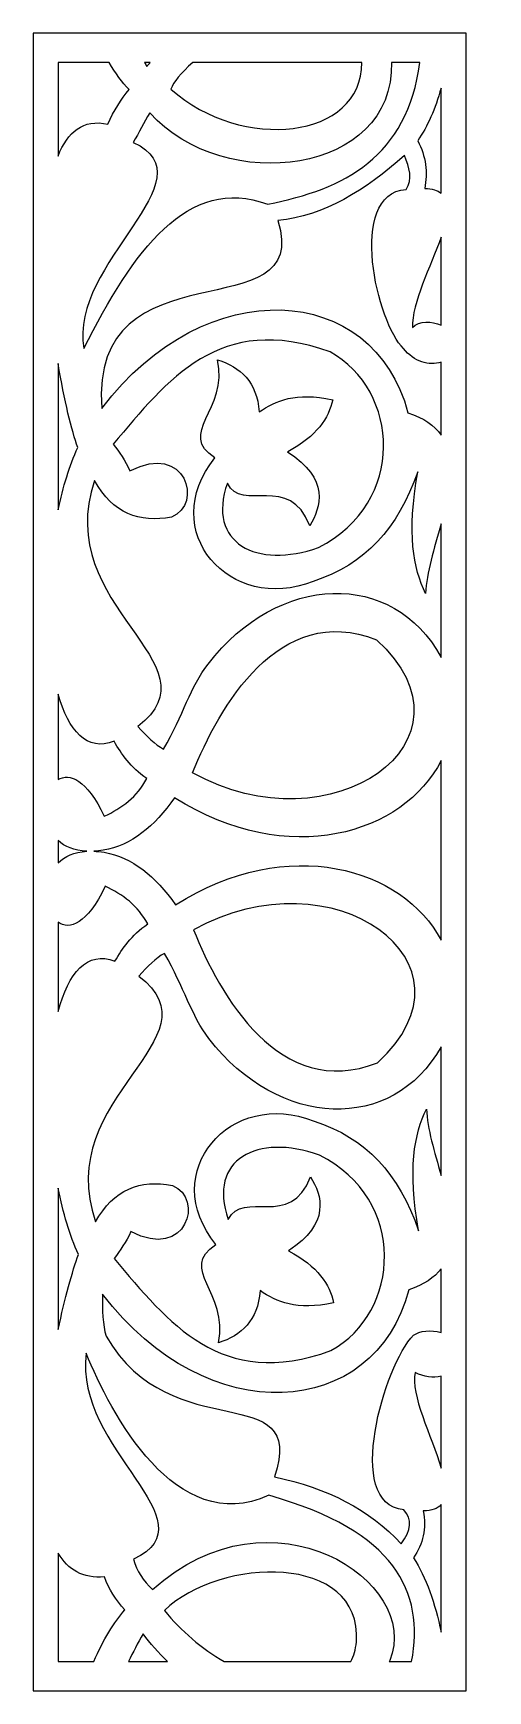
# Model space of a CAD drawing. Header units: centimetres. Extents: x 13 to 17.9, y -9 to 9.
import ezdxf

# ---------------------------------------------------------------- set-up
doc = ezdxf.new("R2010")
doc.units = ezdxf.units.CM
doc.header["$MEASUREMENT"] = 0
doc.layers.add('layer 1', color=7, linetype='Continuous')

msp = doc.modelspace()

# ---------------------------------------------------------------- linework, layer by layer
at = {"layer": 'layer 1', "color": 250}
for points, knots in [([(12.96652, 9.00077), (12.96652, 9.00077), (17.67022, 9.00077), (17.67022, 9.00077), (17.67022, 9.00077), (17.67022, 9.00077), (17.67022, -9.00021), (17.67022, -9.00021), (17.67022, -9.00021), (17.67022, -9.00021), (12.96652, -9.00021), (12.96652, -9.00021), (12.96652, -9.00021), (12.96652, -9.00021), (12.96652, 9.00077), (12.96652, 9.00077)], [0, 0, 0, 0, 0.2, 0.2, 0.2, 0.2, 0.4, 0.4, 0.4, 0.4, 0.6, 0.6, 0.6, 0.6, 1, 1, 1, 1]), ([(13.23804, 8.68338), (13.23804, 8.68338), (13.79185, 8.68338), (13.79185, 8.68338), (13.79185, 8.68338), (13.86101, 8.5639), (13.9338, 8.46456), (14.00926, 8.38991), (14.00926, 8.38991), (13.92441, 8.27961), (13.84219, 8.16412), (13.77845, 8.01238), (13.77845, 8.01238), (13.51004, 8.07165), (13.3393, 7.92729), (13.23804, 7.66634), (13.23804, 7.66634), (13.23804, 7.66634), (13.23804, 8.68338), (13.23804, 8.68338)], [0, 0, 0, 0, 0.16666667, 0.16666667, 0.16666667, 0.16666667, 0.33333333, 0.33333333, 0.33333333, 0.33333333, 0.5, 0.5, 0.5, 0.5, 0.66666667, 0.66666667, 0.66666667, 0.66666667, 1, 1, 1, 1]), ([(16.86027, 8.68338), (16.86027, 8.68338), (17.16872, 8.68338), (17.16872, 8.68338), (17.16872, 8.68338), (17.02965, 7.65701), (16.34932, 7.30485), (15.51525, 7.14419), (15.51525, 7.14419), (14.644, 7.46164), (14.05197, 6.63733), (13.5179, 5.57604), (13.5179, 5.57604), (13.3497, 6.508), (14.91605, 7.4193), (14.05403, 7.81479), (14.05403, 7.81479), (14.1136, 7.9214), (14.17317, 8.028), (14.23274, 8.13461), (14.23274, 8.13461), (15.05356, 7.23296), (16.89081, 7.46883), (16.86027, 8.68338)], [0, 0, 0, 0, 0.14285714, 0.14285714, 0.14285714, 0.14285714, 0.28571429, 0.28571429, 0.28571429, 0.28571429, 0.42857143, 0.42857143, 0.42857143, 0.42857143, 0.57142857, 0.57142857, 0.57142857, 0.57142857, 0.71428571, 0.71428571, 0.71428571, 0.71428571, 1, 1, 1, 1]), ([(14.17768, 8.68338), (14.17768, 8.68338), (14.23927, 8.68338), (14.23927, 8.68338), (14.23927, 8.68338), (14.22657, 8.66908), (14.21389, 8.65479), (14.2012, 8.64013), (14.2012, 8.64013), (14.19324, 8.65454), (14.18542, 8.66896), (14.17768, 8.68338)], [0, 0, 0, 0, 0.25, 0.25, 0.25, 0.25, 0.5, 0.5, 0.5, 0.5, 1, 1, 1, 1]), ([(14.70055, 8.68338), (14.70055, 8.68338), (16.53638, 8.68338), (16.53638, 8.68338), (16.53638, 8.68338), (16.54737, 7.8484), (15.22919, 7.70465), (14.46402, 8.39253), (14.46402, 8.39253), (14.48712, 8.46408), (14.57411, 8.57024), (14.70055, 8.68338)], [0, 0, 0, 0, 0.25, 0.25, 0.25, 0.25, 0.5, 0.5, 0.5, 0.5, 1, 1, 1, 1]), ([(17.3987, 8.40335), (17.3987, 8.40335), (17.3987, 7.26449), (17.3987, 7.26449), (17.3987, 7.26449), (17.35966, 7.29503), (17.30222, 7.3126), (17.22141, 7.31394), (17.22141, 7.31394), (17.25401, 7.48697), (17.23614, 7.66001), (17.14448, 7.83305), (17.14448, 7.83305), (17.25238, 7.98736), (17.33619, 8.18133), (17.3987, 8.40335)], [0, 0, 0, 0, 0.2, 0.2, 0.2, 0.2, 0.4, 0.4, 0.4, 0.4, 0.6, 0.6, 0.6, 0.6, 1, 1, 1, 1]), ([(17.3987, 5.42806), (17.3987, 5.42806), (17.3987, 4.63694), (17.3987, 4.63694), (17.3987, 4.63694), (17.3266, 4.73903), (17.21203, 4.82226), (17.03868, 4.87886), (17.03868, 4.87886), (16.66645, 6.29681), (14.85061, 6.42032), (13.71113, 4.92605), (13.71113, 4.92605), (13.57969, 6.74764), (16.01605, 5.73775), (15.62496, 6.96473), (15.62496, 6.96473), (16.12666, 7.01659), (16.57546, 7.29346), (17.00022, 7.67259), (17.00022, 7.67259), (17.05491, 7.54042), (17.09349, 7.41141), (17.01945, 7.30451), (17.01945, 7.30451), (16.36696, 7.25514), (16.708, 5.83576), (16.9906, 5.5773), (16.9906, 5.5773), (17.10222, 5.43271), (17.27255, 5.38243), (17.3987, 5.42806)], [0, 0, 0, 0, 0.11111111, 0.11111111, 0.11111111, 0.11111111, 0.22222222, 0.22222222, 0.22222222, 0.22222222, 0.33333333, 0.33333333, 0.33333333, 0.33333333, 0.44444444, 0.44444444, 0.44444444, 0.44444444, 0.55555556, 0.55555556, 0.55555556, 0.55555556, 0.66666667, 0.66666667, 0.66666667, 0.66666667, 0.77777778, 0.77777778, 0.77777778, 0.77777778, 1, 1, 1, 1]), ([(17.3987, 6.78562), (17.3987, 6.78562), (17.3987, 5.83037), (17.3987, 5.83037), (17.3987, 5.83037), (17.29609, 5.87743), (17.16646, 5.87954), (17.08678, 5.80381), (17.08678, 5.80381), (17.08048, 6.07113), (17.28739, 6.46647), (17.3987, 6.78562)], [0, 0, 0, 0, 0.25, 0.25, 0.25, 0.25, 0.5, 0.5, 0.5, 0.5, 1, 1, 1, 1]), ([(17.3987, 3.67175), (17.3987, 3.67175), (17.3987, 2.22151), (17.3987, 2.22151), (17.3987, 2.22151), (16.8792, 3.18269), (15.62862, 3.13858), (14.86678, 2.15016), (14.86678, 2.15016), (14.67518, 1.90159), (14.59904, 1.60144), (14.38433, 1.22625), (14.38433, 1.22625), (14.29135, 1.27363), (14.19839, 1.3692), (14.10542, 1.47164), (14.10542, 1.47164), (15.00113, 2.16151), (13.16273, 2.764), (13.63419, 4.14267), (13.63419, 4.14267), (13.83146, 3.78479), (14.11996, 3.67921), (14.47089, 3.74626), (14.47089, 3.74626), (14.81606, 3.88216), (14.62872, 4.56808), (14.01887, 4.2465), (14.01887, 4.2465), (13.96673, 4.36122), (13.90231, 4.45188), (13.83615, 4.53908), (13.83615, 4.53908), (14.42592, 5.23424), (14.99181, 5.97351), (16.19237, 5.53954), (16.19237, 5.53954), (16.94684, 5.12639), (17.03086, 3.90447), (16.06734, 3.41592), (16.06734, 3.41592), (15.39636, 3.17573), (14.84685, 3.46357), (15.07677, 4.11436), (15.07677, 4.11436), (15.23348, 3.78543), (15.75684, 4.22755), (15.97117, 3.65189), (15.97117, 3.65189), (16.09488, 3.85016), (16.19099, 4.1614), (15.73074, 4.45414), (15.73074, 4.45414), (15.73074, 4.45414), (15.73205, 4.45484), (15.73205, 4.45484), (15.73205, 4.45484), (16.05174, 4.628), (16.18002, 4.81995), (16.22122, 5.02043), (16.22122, 5.02043), (15.81492, 5.10539), (15.60493, 5.00975), (15.42298, 4.88831), (15.42298, 4.88831), (15.39805, 5.21589), (15.21944, 5.3738), (14.97098, 5.4546), (14.97098, 5.4546), (15.08707, 4.90376), (14.52748, 4.65619), (14.94212, 4.38807), (14.94212, 4.38807), (14.30192, 3.59907), (15.10646, 2.68369), (16.00964, 3.04783), (16.00964, 3.04783), (16.57647, 3.23092), (16.92856, 3.61876), (17.14448, 4.23707), (17.14448, 4.23707), (17.02788, 3.56666), (17.09604, 3.18834), (17.23103, 2.9157), (17.23103, 2.9157), (17.23957, 3.13994), (17.32558, 3.40645), (17.3987, 3.67175)], [0, 0, 0, 0, 0.04347826, 0.04347826, 0.04347826, 0.04347826, 0.08695652, 0.08695652, 0.08695652, 0.08695652, 0.13043478, 0.13043478, 0.13043478, 0.13043478, 0.17391304, 0.17391304, 0.17391304, 0.17391304, 0.2173913, 0.2173913, 0.2173913, 0.2173913, 0.26086957, 0.26086957, 0.26086957, 0.26086957, 0.30434783, 0.30434783, 0.30434783, 0.30434783, 0.34782609, 0.34782609, 0.34782609, 0.34782609, 0.39130435, 0.39130435, 0.39130435, 0.39130435, 0.43478261, 0.43478261, 0.43478261, 0.43478261, 0.47826087, 0.47826087, 0.47826087, 0.47826087, 0.52173913, 0.52173913, 0.52173913, 0.52173913, 0.56521739, 0.56521739, 0.56521739, 0.56521739, 0.60869565, 0.60869565, 0.60869565, 0.60869565, 0.65217391, 0.65217391, 0.65217391, 0.65217391, 0.69565217, 0.69565217, 0.69565217, 0.69565217, 0.73913043, 0.73913043, 0.73913043, 0.73913043, 0.7826087, 0.7826087, 0.7826087, 0.7826087, 0.82608696, 0.82608696, 0.82608696, 0.82608696, 0.86956522, 0.86956522, 0.86956522, 0.86956522, 0.91304348, 0.91304348, 0.91304348, 0.91304348, 1, 1, 1, 1]), ([(13.23804, 3.82452), (13.23804, 3.82452), (13.23804, 5.41192), (13.23804, 5.41192), (13.23804, 5.41192), (13.30468, 5.01674), (13.38615, 4.68102), (13.45146, 4.50133), (13.45146, 4.50133), (13.36186, 4.3045), (13.29061, 4.07243), (13.23804, 3.82452)], [0, 0, 0, 0, 0.25, 0.25, 0.25, 0.25, 0.5, 0.5, 0.5, 0.5, 1, 1, 1, 1]), ([(14.69938, 0.96873), (16.20744, 0.12985), (17.8975, 1.31959), (16.6982, 2.41364), (16.6982, 2.41364), (15.63216, 2.83149), (14.98538, 1.68002), (14.69938, 0.96873)], [0, 0, 0, 0, 0.33333333, 0.33333333, 0.33333333, 0.33333333, 1, 1, 1, 1]), ([(13.23804, 0.89464), (13.23804, 0.89464), (13.23804, 1.82287), (13.23804, 1.82287), (13.23804, 1.82287), (13.35103, 1.42566), (13.5523, 1.19464), (13.84577, 1.31119), (13.84577, 1.31119), (13.92758, 1.17073), (14.02164, 1.03201), (14.2016, 0.90534), (14.2016, 0.90534), (14.09481, 0.70764), (13.93038, 0.58535), (13.73977, 0.49734), (13.73977, 0.49734), (13.54704, 0.89933), (13.36029, 0.97071), (13.23804, 0.89464)], [0, 0, 0, 0, 0.16666667, 0.16666667, 0.16666667, 0.16666667, 0.33333333, 0.33333333, 0.33333333, 0.33333333, 0.5, 0.5, 0.5, 0.5, 0.66666667, 0.66666667, 0.66666667, 0.66666667, 1, 1, 1, 1]), ([(17.3987, 1.10183), (17.3987, 1.10183), (17.3987, -0.84952), (17.3987, -0.84952), (17.3987, -0.84952), (16.98591, -0.06374), (15.73749, 0.30804), (14.51331, -0.46462), (14.51331, -0.46462), (14.29428, -0.15242), (14.04122, 0.05399), (13.73838, 0.10576), (13.73838, 0.10576), (13.69804, 0.11217), (13.66017, 0.11565), (13.62421, 0.11701), (13.62421, 0.11701), (13.65726, 0.11861), (13.692, 0.12212), (13.7287, 0.12795), (13.7287, 0.12795), (14.03153, 0.17971), (14.2846, 0.38613), (14.50363, 0.69834), (14.50363, 0.69834), (15.73744, -0.0804), (16.99596, 0.30334), (17.3987, 1.10183)], [0, 0, 0, 0, 0.125, 0.125, 0.125, 0.125, 0.25, 0.25, 0.25, 0.25, 0.375, 0.375, 0.375, 0.375, 0.5, 0.5, 0.5, 0.5, 0.625, 0.625, 0.625, 0.625, 0.75, 0.75, 0.75, 0.75, 1, 1, 1, 1]), ([(13.23804, -0.00741), (13.23804, -0.00741), (13.23804, 0.23242), (13.23804, 0.23242), (13.23804, 0.23242), (13.31032, 0.16726), (13.4126, 0.12267), (13.55095, 0.11667), (13.55095, 0.11667), (13.41131, 0.10873), (13.30913, 0.06102), (13.23804, -0.00741)], [0, 0, 0, 0, 0.25, 0.25, 0.25, 0.25, 0.5, 0.5, 0.5, 0.5, 1, 1, 1, 1]), ([(14.70906, -0.73503), (16.21712, 0.10386), (17.90717, -1.08588), (16.70788, -2.17993), (16.70788, -2.17993), (15.64184, -2.59777), (14.99507, -1.44632), (14.70906, -0.73503)], [0, 0, 0, 0, 0.33333333, 0.33333333, 0.33333333, 0.33333333, 1, 1, 1, 1]), ([(13.23804, -1.6249), (13.23804, -1.6249), (13.23804, -0.65435), (13.23804, -0.65435), (13.23804, -0.65435), (13.35995, -0.74045), (13.55155, -0.6764), (13.74945, -0.26364), (13.74945, -0.26364), (13.94006, -0.35164), (14.10449, -0.47394), (14.21128, -0.67163), (14.21128, -0.67163), (14.03132, -0.7983), (13.93725, -0.93703), (13.85545, -1.07748), (13.85545, -1.07748), (13.55331, -0.95748), (13.349, -1.20601), (13.23804, -1.6249)], [0, 0, 0, 0, 0.16666667, 0.16666667, 0.16666667, 0.16666667, 0.33333333, 0.33333333, 0.33333333, 0.33333333, 0.5, 0.5, 0.5, 0.5, 0.66666667, 0.66666667, 0.66666667, 0.66666667, 1, 1, 1, 1]), ([(17.3987, -2.0053), (17.3987, -2.0053), (17.3987, -3.40311), (17.3987, -3.40311), (17.3987, -3.40311), (17.3279, -3.14942), (17.24888, -2.89639), (17.24071, -2.68198), (17.24071, -2.68198), (17.10573, -2.95463), (17.03758, -3.33294), (17.15415, -4.00335), (17.15415, -4.00335), (16.93824, -3.38505), (16.58616, -2.9972), (16.01933, -2.81412), (16.01933, -2.81412), (15.11613, -2.44998), (14.31159, -3.36535), (14.95181, -4.15436), (14.95181, -4.15436), (14.53717, -4.42249), (15.09675, -4.67005), (14.98067, -5.22089), (14.98067, -5.22089), (15.22913, -5.14009), (15.40773, -4.98217), (15.43267, -4.65459), (15.43267, -4.65459), (15.61461, -4.77604), (15.8246, -4.87169), (16.2309, -4.78672), (16.2309, -4.78672), (16.18964, -4.58596), (16.06108, -4.39377), (15.74043, -4.22043), (15.74043, -4.22043), (16.20067, -3.92768), (16.10457, -3.61646), (15.98085, -3.41817), (15.98085, -3.41817), (15.76653, -3.99384), (15.24317, -3.55172), (15.08645, -3.88065), (15.08645, -3.88065), (14.85652, -3.22986), (15.40606, -2.94201), (16.07703, -3.18222), (16.07703, -3.18222), (17.04054, -3.67077), (16.95652, -4.89268), (16.20205, -5.30584), (16.20205, -5.30584), (15.0015, -5.73981), (14.4356, -5.00054), (13.84583, -4.30537), (13.84583, -4.30537), (13.91199, -4.21816), (13.97641, -4.12752), (14.02856, -4.01278), (14.02856, -4.01278), (14.63841, -4.33436), (14.82574, -3.64846), (14.48057, -3.51256), (14.48057, -3.51256), (14.12964, -3.44549), (13.84114, -3.55108), (13.64387, -3.90897), (13.64387, -3.90897), (13.17242, -2.53029), (15.01083, -1.9278), (14.11512, -1.23794), (14.11512, -1.23794), (14.20808, -1.13548), (14.30104, -1.03992), (14.39401, -0.99253), (14.39401, -0.99253), (14.60873, -1.36773), (14.68486, -1.66787), (14.87646, -1.91646), (14.87646, -1.91646), (15.63363, -2.8988), (16.87352, -2.94831), (17.3987, -2.0053)], [0, 0, 0, 0, 0.04545455, 0.04545455, 0.04545455, 0.04545455, 0.09090909, 0.09090909, 0.09090909, 0.09090909, 0.13636364, 0.13636364, 0.13636364, 0.13636364, 0.18181818, 0.18181818, 0.18181818, 0.18181818, 0.22727273, 0.22727273, 0.22727273, 0.22727273, 0.27272727, 0.27272727, 0.27272727, 0.27272727, 0.31818182, 0.31818182, 0.31818182, 0.31818182, 0.36363636, 0.36363636, 0.36363636, 0.36363636, 0.40909091, 0.40909091, 0.40909091, 0.40909091, 0.45454545, 0.45454545, 0.45454545, 0.45454545, 0.5, 0.5, 0.5, 0.5, 0.54545455, 0.54545455, 0.54545455, 0.54545455, 0.59090909, 0.59090909, 0.59090909, 0.59090909, 0.63636364, 0.63636364, 0.63636364, 0.63636364, 0.68181818, 0.68181818, 0.68181818, 0.68181818, 0.72727273, 0.72727273, 0.72727273, 0.72727273, 0.77272727, 0.77272727, 0.77272727, 0.77272727, 0.81818182, 0.81818182, 0.81818182, 0.81818182, 0.86363636, 0.86363636, 0.86363636, 0.86363636, 0.90909091, 0.90909091, 0.90909091, 0.90909091, 1, 1, 1, 1]), ([(13.23804, -5.07761), (13.23804, -5.07761), (13.23804, -3.54314), (13.23804, -3.54314), (13.23804, -3.54314), (13.29091, -3.80639), (13.3645, -4.05356), (13.45854, -4.2617), (13.45854, -4.2617), (13.3929, -4.44472), (13.31087, -4.73745), (13.23804, -5.07761)], [0, 0, 0, 0, 0.25, 0.25, 0.25, 0.25, 0.5, 0.5, 0.5, 0.5, 1, 1, 1, 1]), ([(17.3987, -4.41649), (17.3987, -4.41649), (17.3987, -5.10809), (17.3987, -5.10809), (17.3987, -5.10809), (17.29215, -5.07778), (17.16555, -5.0894), (17.09874, -5.13859), (17.09874, -5.13859), (16.78456, -5.4595), (16.33577, -6.96961), (16.99294, -7.03568), (16.99294, -7.03568), (17.08591, -7.13322), (17.07629, -7.25592), (16.96408, -7.40378), (16.96408, -7.40378), (16.62287, -7.03373), (16.16086, -6.79541), (15.58882, -6.67703), (15.58882, -6.67703), (15.94431, -5.57719), (14.47287, -6.38437), (13.75989, -5.1489), (13.75989, -5.1489), (13.72129, -5.02454), (13.71701, -4.86805), (13.72134, -4.69303), (13.72134, -4.69303), (14.86086, -6.18657), (16.67619, -6.06288), (17.04837, -4.64515), (17.04837, -4.64515), (17.21414, -4.59103), (17.32615, -4.51252), (17.3987, -4.41649)], [0, 0, 0, 0, 0.1, 0.1, 0.1, 0.1, 0.2, 0.2, 0.2, 0.2, 0.3, 0.3, 0.3, 0.3, 0.4, 0.4, 0.4, 0.4, 0.5, 0.5, 0.5, 0.5, 0.6, 0.6, 0.6, 0.6, 0.7, 0.7, 0.7, 0.7, 0.8, 0.8, 0.8, 0.8, 1, 1, 1, 1]), ([(17.07927, -8.68281), (17.07927, -8.68281), (16.83466, -8.68281), (16.83466, -8.68281), (16.83466, -8.68281), (16.83656, -8.67899), (16.83854, -8.67539), (16.84043, -8.67153), (16.84043, -8.67153), (17.19626, -7.81447), (15.55647, -6.73005), (14.26432, -7.90043), (14.26432, -7.90043), (14.16127, -7.80774), (14.09258, -7.6982), (14.05823, -7.57178), (14.05823, -7.57178), (14.92981, -7.15463), (13.40561, -6.38352), (13.54301, -5.33433), (13.54301, -5.33433), (13.80947, -5.984), (14.51276, -7.33784), (15.5266, -6.87652), (15.5266, -6.87652), (16.9144, -7.26947), (17.21509, -7.92368), (17.07927, -8.68281)], [0, 0, 0, 0, 0.125, 0.125, 0.125, 0.125, 0.25, 0.25, 0.25, 0.25, 0.375, 0.375, 0.375, 0.375, 0.5, 0.5, 0.5, 0.5, 0.625, 0.625, 0.625, 0.625, 0.75, 0.75, 0.75, 0.75, 1, 1, 1, 1]), ([(17.3987, -5.58192), (17.3987, -5.58192), (17.3987, -6.58079), (17.3987, -6.58079), (17.3987, -6.58079), (17.29718, -6.23364), (17.06078, -5.77993), (17.11796, -5.54444), (17.11796, -5.54444), (17.21209, -5.58941), (17.31431, -5.6065), (17.3987, -5.58192)], [0, 0, 0, 0, 0.25, 0.25, 0.25, 0.25, 0.5, 0.5, 0.5, 0.5, 1, 1, 1, 1]), ([(17.3987, -6.97812), (17.3987, -6.97812), (17.3987, -8.36305), (17.3987, -8.36305), (17.3987, -8.36305), (17.33408, -8.0472), (17.23591, -7.76963), (17.09874, -7.55479), (17.09874, -7.55479), (17.20606, -7.40612), (17.24132, -7.23623), (17.20452, -7.04512), (17.20452, -7.04512), (17.3001, -7.04649), (17.36193, -7.02196), (17.3987, -6.97812)], [0, 0, 0, 0, 0.2, 0.2, 0.2, 0.2, 0.4, 0.4, 0.4, 0.4, 0.6, 0.6, 0.6, 0.6, 1, 1, 1, 1]), ([(13.62535, -8.68281), (13.62535, -8.68281), (13.23804, -8.68281), (13.23804, -8.68281), (13.23804, -8.68281), (13.23804, -8.68281), (13.23804, -7.50516), (13.23804, -7.50516), (13.23804, -7.50516), (13.34577, -7.68381), (13.50814, -7.78344), (13.74232, -7.76243), (13.74232, -7.76243), (13.79041, -7.89458), (13.86414, -8.01412), (13.96351, -8.12109), (13.96351, -8.12109), (13.84283, -8.25364), (13.72878, -8.4469), (13.62535, -8.68281)], [0, 0, 0, 0, 0.16666667, 0.16666667, 0.16666667, 0.16666667, 0.33333333, 0.33333333, 0.33333333, 0.33333333, 0.5, 0.5, 0.5, 0.5, 0.66666667, 0.66666667, 0.66666667, 0.66666667, 1, 1, 1, 1]), ([(16.41914, -8.68281), (16.41914, -8.68281), (15.04288, -8.68281), (15.04288, -8.68281), (15.04288, -8.68281), (14.80111, -8.541), (14.57129, -8.35056), (14.39313, -8.12797), (14.39313, -8.12797), (14.99807, -7.54103), (16.54228, -7.50047), (16.47977, -8.46927), (16.47977, -8.46927), (16.47053, -8.55175), (16.44966, -8.62261), (16.41914, -8.68281)], [0, 0, 0, 0, 0.2, 0.2, 0.2, 0.2, 0.4, 0.4, 0.4, 0.4, 0.6, 0.6, 0.6, 0.6, 1, 1, 1, 1]), ([(14.42754, -8.68281), (14.42754, -8.68281), (14.00318, -8.68281), (14.00318, -8.68281), (14.00318, -8.68281), (14.05117, -8.58213), (14.10373, -8.48147), (14.16127, -8.38079), (14.16127, -8.38079), (14.23831, -8.48398), (14.32813, -8.58591), (14.42754, -8.68281)], [0, 0, 0, 0, 0.25, 0.25, 0.25, 0.25, 0.5, 0.5, 0.5, 0.5, 1, 1, 1, 1])]:
    msp.add_open_spline(points, degree=3, knots=knots, dxfattribs=at)

doc.saveas('drawing.dxf')
